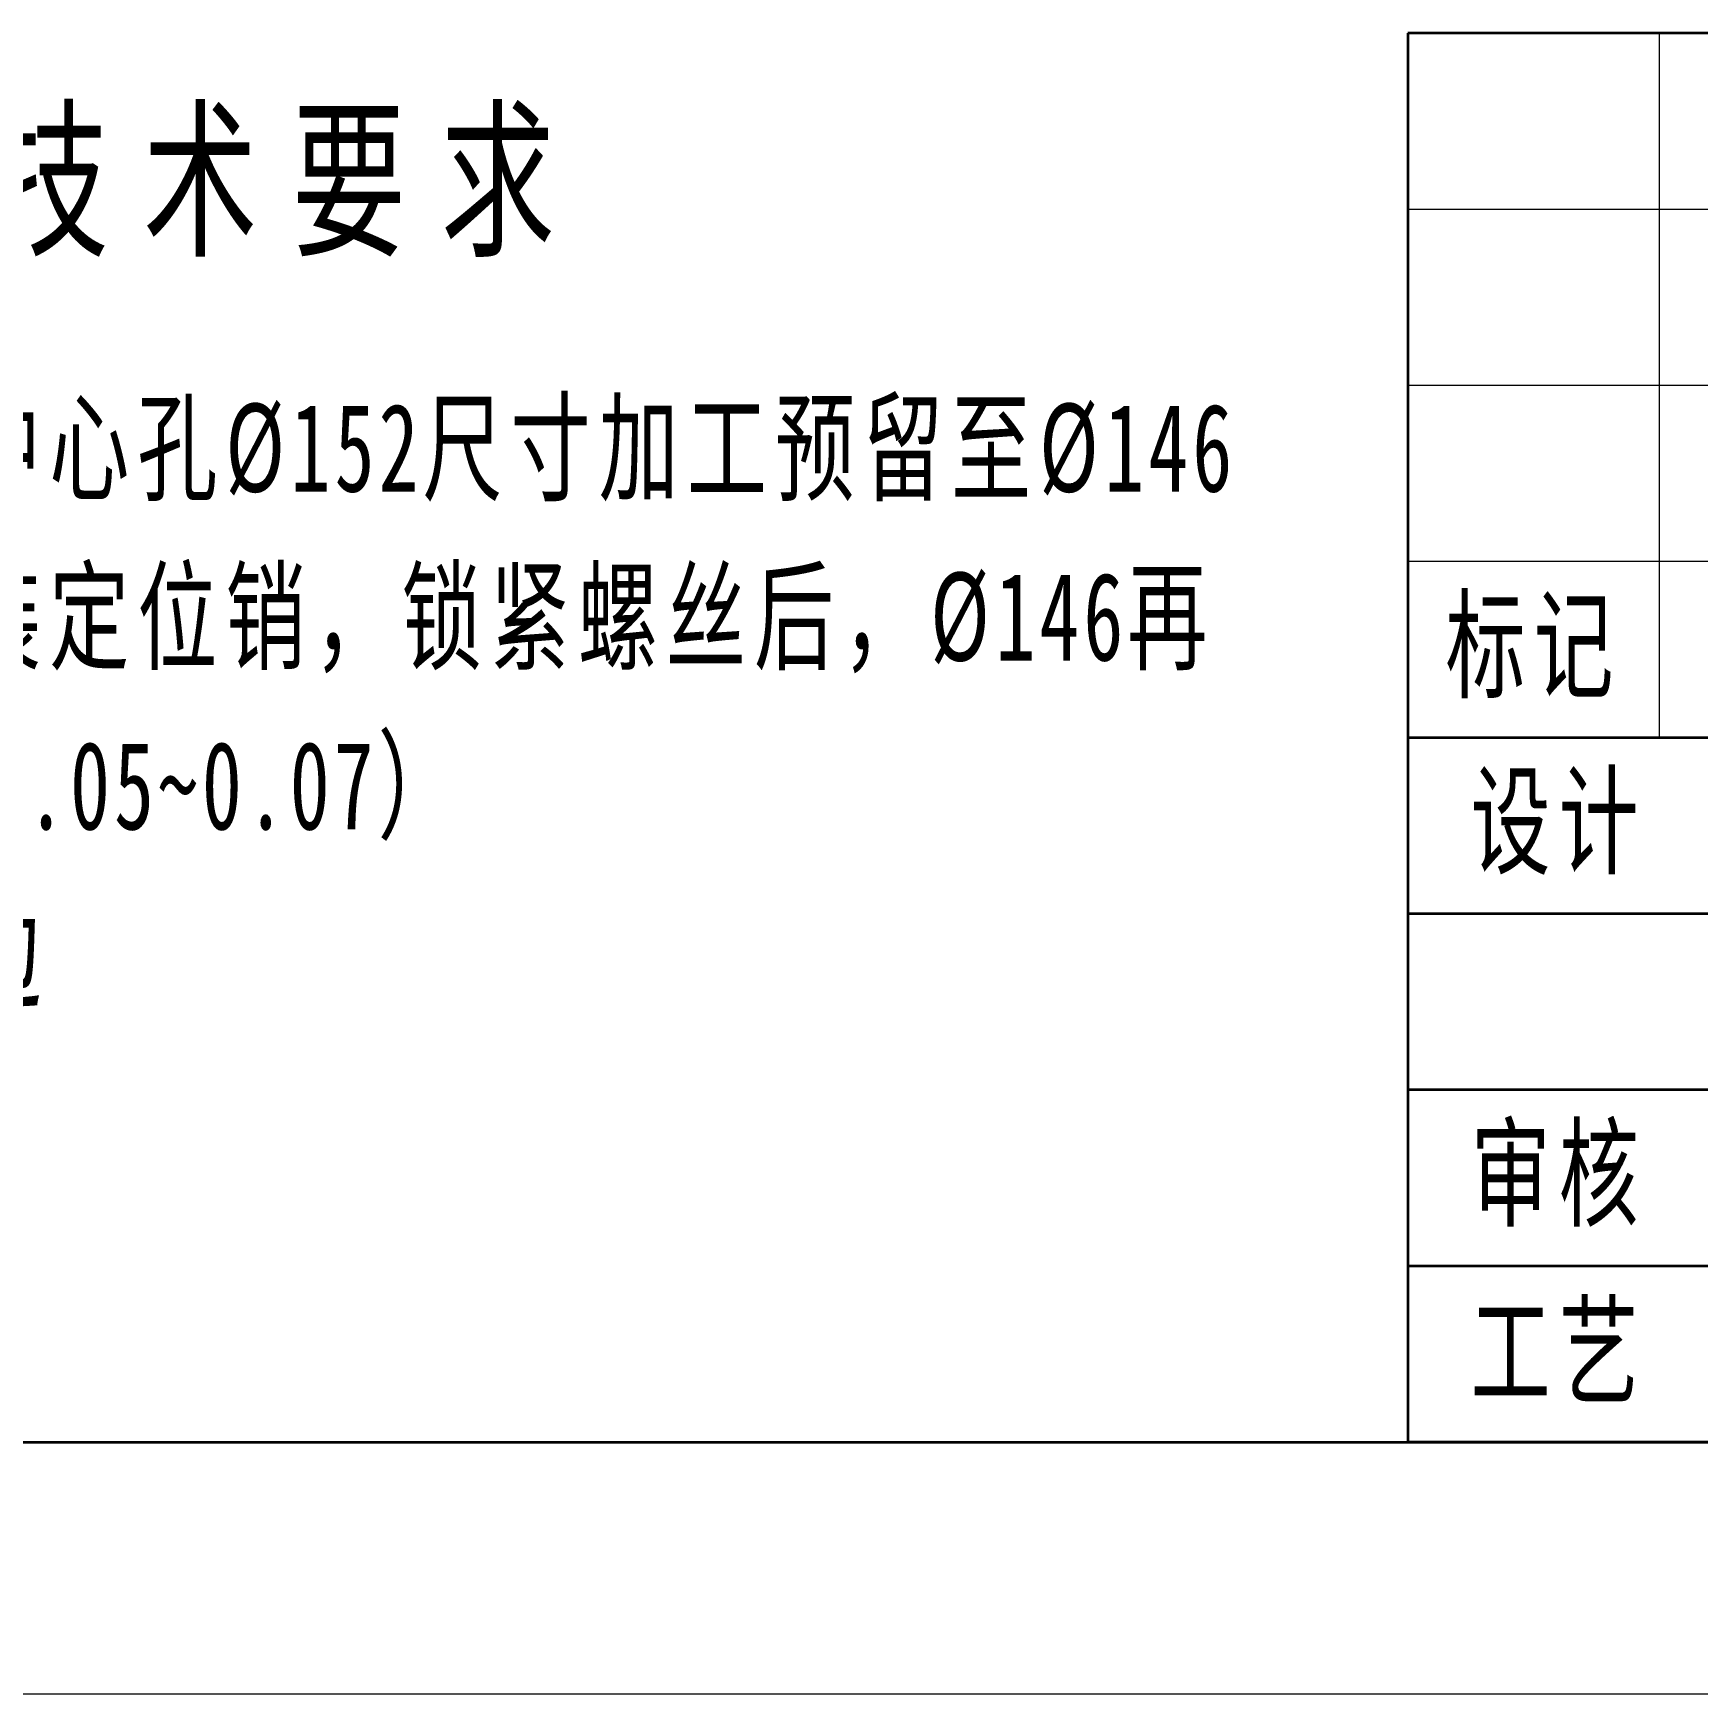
# Model space of a CAD drawing. Header units: millimetres. Extents: x -742 to 742, y -525 to 525.
# Drawn here: x -480.7 to -149.9, y -525 to -195 of the extents above; entities that cross this region are included whole.
import ezdxf
from ezdxf.enums import TextEntityAlignment as Align

# ---------------------------------------------------------------- set-up
doc = ezdxf.new("R2010")
doc.units = ezdxf.units.MM
for name, color, linetype, lineweight in [('尺寸线层', 3, 'Continuous', 18), ('粗实线层', 7, 'Continuous', 35), ('细实线层', 7, 'Continuous', 18)]:
    doc.layers.add(name, color=color, linetype=linetype, lineweight=lineweight)
doc.styles.add('TitleStyle', font='', dxfattribs={"width": 0.667})
doc.styles.add('标准', font='', dxfattribs={"width": 0.667})
doc.styles.get('TitleStyle').set_extended_font_data('宋体')
doc.styles.get('标准').set_extended_font_data('宋体')

# ---------------------------------------------------------------- blocks, each defined once
blk = doc.blocks.new('*X2')
at = {"layer": '粗实线层'}
blk.add_line((-138.5, -95), (138.5, -95), dxfattribs=at)
at = {"layer": '细实线层'}
blk.add_line((-148.5, -105), (148.5, -105), dxfattribs=at)
blk = doc.blocks.new('*X3')
at = {"layer": '粗实线层'}
for p, q in [((0, 56), (-180, 56)), ((-180, 56), (-180, 0)), ((-50, 28), (-180, 28)), ((-100, 21), (-180, 21)), ((-100, 14), (-180, 14)), ((-100, 7), (-180, 7)), ((0, 0), (-180, 0))]:
    blk.add_line(p, q, dxfattribs=at)
at = {"layer": '细实线层'}
for p, q in [((-170, 56), (-170, 28)), ((-100, 49), (-180, 49)), ((-100, 42), (-180, 42)), ((-100, 35), (-180, 35))]:
    blk.add_line(p, q, dxfattribs=at)
at = {"layer": '尺寸线层', "char_height": 3.5, "attachment_point": 5, "line_spacing_factor": 1.15057, "style": '标准'}
for s, insert, width in [('\\T1.1;标记', (-175, 31.5), 18), ('\\T1.1;设计', (-174, 24.5), 22), ('\\T1.1;审核', (-174, 10.5), 22), ('\\T1.1;工艺', (-174, 3.5), 22)]:
    blk.add_mtext(s, dxfattribs=dict(at, insert=insert, width=width))
at = {"layer": '尺寸线层', "style": '标准'}
for tag, height, width, p in [('标记C', 3.654, 0.661301, (-175, 52.5)), ('处数C', 3.654, 0.661301, (-165, 52.5)), ('分区C', 3.654, 0.667, (-152, 52.5)), ('更改文件号C', 3.654, 0.495546, (-136, 52.5)), ('更改签名C', 3.654, 0.445051, (-122, 52.5)), ('更改日期C', 3.654, 0.606888, (-108, 52.5)), ('单位名称', 5.22, 0.667, (-25, 47.5)), ('标记B', 3.654, 0.661301, (-175, 45.5)), ('处数B', 3.654, 0.661301, (-165, 45.5)), ('分区B', 3.654, 0.667, (-152, 45.5)), ('更改文件号B', 3.654, 0.495546, (-136, 45.5)), ('更改签名B', 3.654, 0.445051, (-122, 45.5)), ('更改日期B', 3.654, 0.606888, (-108, 45.5)), ('材料名称', 5.22, 0.667, (-75, 42)), ('标记A', 3.654, 0.661301, (-175, 38.5)), ('处数A', 3.654, 0.661301, (-165, 38.5)), ('分区A', 3.654, 0.667, (-152, 38.5)), ('更改文件号A', 3.654, 0.495546, (-136, 38.5)), ('更改签名A', 3.654, 0.445051, (-122, 38.5)), ('更改日期A', 3.654, 0.606888, (-108, 38.5)), ('图纸名称', 5.22, 0.667, (-25, 30)), ('设计', 3.654, 0.667, (-162, 24.5)), ('设计日期', 3.654, 0.667, (-148, 24.5)), ('标准化', 3.654, 0.667, (-122, 24.5)), ('标准化日期', 3.654, 0.551084, (-108, 24.5)), ('图纸编号', 5.22, 0.667, (-25, 15)), ('阶段标记S', 3.654, 0.222525, (-96.75, 13.5)), ('阶段标记A', 3.654, 0.222525, (-90.25, 13.5)), ('阶段标记B', 3.654, 0.222525, (-83.75, 13.5)), ('阶段标记C', 3.654, 0.222525, (-77.25, 13.5)), ('重量', 3.654, 0.667, (-68, 13.5)), ('图纸比例', 3.654, 0.507715, (-56, 13.5)), ('审核', 3.654, 0.667, (-162, 10.5)), ('审核日期', 3.654, 0.667, (-148, 10.5)), ('页数', 3.654, 0.667, (-88, 4.5)), ('投影符号', 3.654, 0.667, (-25, 4.5)), ('页码', 3.654, 0.667, (-62, 4.5)), ('工艺', 3.654, 0.667, (-162, 3.5)), ('工艺日期', 3.654, 0.667, (-148, 3.5)), ('批准', 3.654, 0.667, (-122, 3.5)), ('批准日期', 3.654, 0.667, (-108, 3.5))]:
    blk.add_attdef(tag, text='', height=height, dxfattribs=dict(at, width=width)).set_placement(p, align=Align.MIDDLE_CENTER)
blk = doc.blocks.new('*X29')
at = {"layer": '尺寸线层', "color": 0, "linetype": 'Continuous', "lineweight": -2, "line_spacing_factor": 1.15057}
for s, insert, char_height, width, attachment_point, style in [('\\T1.3;技术要求', (188.27, 0), 25, 766.6796, 2, 'TitleStyle'), ('\\T1.1;1.先整体加工，中心孔%%C152尺寸加工预留至%%C146\\P2.对半切开，组装定位销，锁紧螺丝后，%%C146再精加工至%%C152（0.05~0.07）\\P3.去除毛刺、飞边', (0, -56.94), 17.5, 383.3398, 1, '标准')]:
    blk.add_mtext(s, dxfattribs=dict(at, insert=insert, char_height=char_height, width=width, attachment_point=attachment_point, style=style))

msp = doc.modelspace()

# ---------------------------------------------------------------- block references
at = {"layer": '尺寸线层'}
msp.add_blockref('*X29', (-617.61, -211.657), dxfattribs=at)
at = {"layer": '粗实线层', "xscale": 5, "yscale": 5, "zscale": 5}
for name, p in [('*X2', (0, 0)), ('*X3', (692.5, -475))]:
    msp.add_blockref(name, p, dxfattribs=at)

doc.saveas('drawing.dxf')
